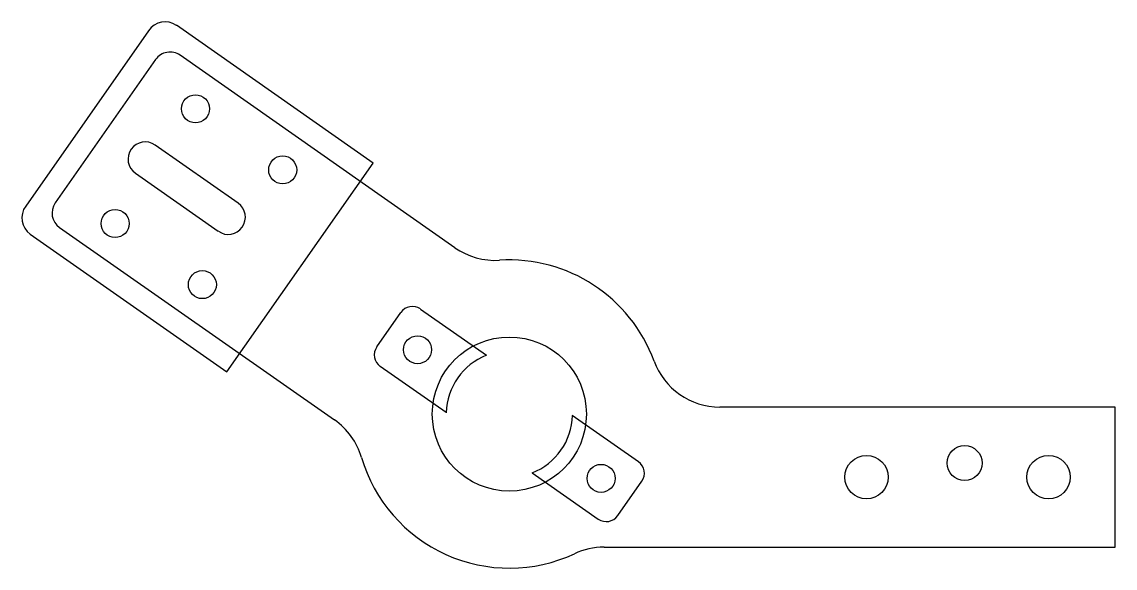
# Model space of a CAD drawing. Extents: x -1392 to -1236, y -520 to -442.
import ezdxf

# ---------------------------------------------------------------- set-up
doc = ezdxf.new("R2010")
doc.units = 0
doc.header["$MEASUREMENT"] = 0
doc.layers.add('STANDARD', color=18, linetype='CONTINUOUS')

msp = doc.modelspace()

# ---------------------------------------------------------------- linework, layer by layer
at = {"layer": 'STANDARD'}
for p, q in [((-1341.96, -462.47), (-1370.03, -442.81)), ((-1374.02, -443.58), (-1391.55, -468.62)), ((-1373, -447.69), (-1387.34, -468.17)), ((-1330.26, -474.56), (-1369.52, -447.08)), ((-1361.24, -468.2), (-1373.08, -459.9)), ((-1362.84, -492.28), (-1341.96, -462.47)), ((-1375.89, -463.92), (-1364.05, -472.21)), ((-1390.91, -472.63), (-1362.84, -492.28)), ((-1386.72, -471.66), (-1347.47, -499.14)), ((-1341.43, -488.72), (-1337.99, -483.81)), ((-1335.2, -483.32), (-1325.77, -489.92)), ((-1331.5, -498.11), (-1340.94, -491.51)), ((-1236.01, -497.31), (-1292.45, -497.31)), ((-1236.01, -517.31), (-1236.01, -497.31)), ((-1304.07, -505.11), (-1313.51, -498.51)), ((-1319.24, -506.7), (-1309.81, -513.3)), ((-1307.02, -512.81), (-1303.58, -507.9)), ((-1308.98, -517.31), (-1236.01, -517.31))]:
    msp.add_line(p, q, dxfattribs=at)
for centre, radius in [((-1367.31, -454.73), 2), ((-1354.86, -463.45), 2), ((-1378.78, -471.11), 2), ((-1366.33, -479.83), 2), ((-1335.61, -489.13), 2), ((-1322.5, -498.31), 11), ((-1257.51, -505.31), 2.5), ((-1309.4, -507.49), 2), ((-1271.51, -507.31), 3.1), ((-1245.51, -507.31), 3.1)]:
    msp.add_circle(centre, radius, dxfattribs=at)
for centre, radius, start, end in [((-1371.64, -445.19), 2.87, 55.8916, 145.8646), ((-1370.95, -449.13), 2.5, 55, 145), ((-1374.49, -461.91), 2.45, 55, 235), ((-1385.29, -469.61), 2.5, 145, 235), ((-1362.64, -470.21), 2.45, 235, 55), ((-1389.23, -470.3), 2.87, 144.1354, 234.1084), ((-1324.53, -466.37), 10, 235, 273.6248), ((-1322.5, -498.31), 22, 20.1055, 93.6248), ((-1336.35, -484.95), 2, 55, 145), ((-1339.79, -489.87), 2, 145, 235), ((-1322.5, -498.31), 9, 111.251, 178.749), ((-1292.45, -487.31), 10, 200.1055, 270), ((-1353.21, -507.33), 10, 16.3752, 55), ((-1322.5, -498.31), 9, 291.251, 358.749), ((-1322.5, -498.31), 22, 196.3752, 295.0078), ((-1305.22, -506.75), 2, 325, 55), ((-1308.66, -511.66), 2, 235, 325), ((-1308.98, -527.31), 10, 90, 115.0078)]:
    msp.add_arc(centre, radius, start, end, dxfattribs=at)

doc.saveas('drawing.dxf')
